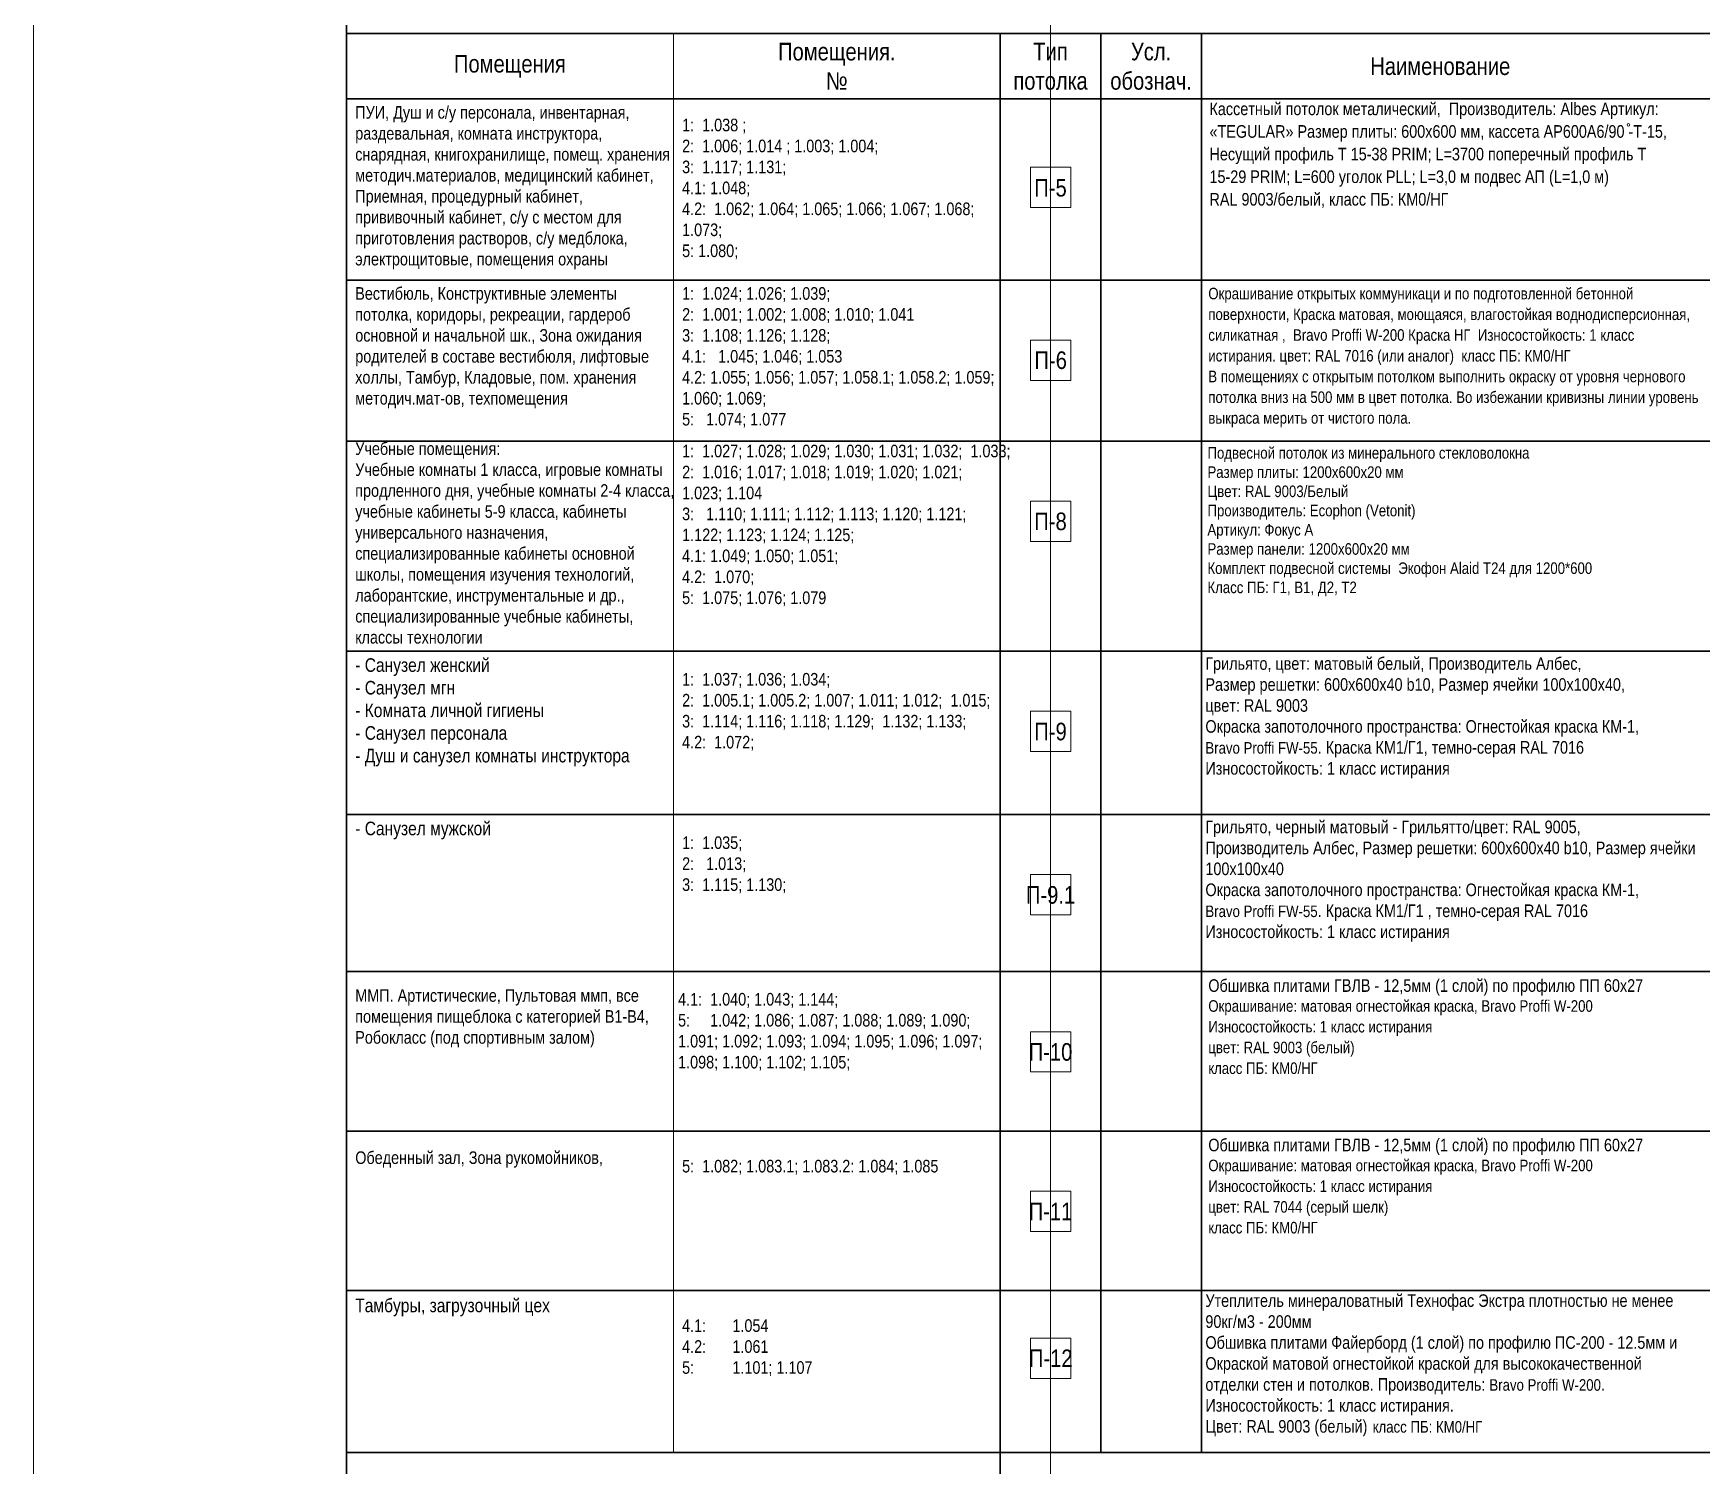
# Model space of a CAD drawing. Header units: millimetres. Extents: x -328335 to 1460319, y -208171 to 164069.
# Drawn here: x -198927 to -165754, y -140009 to -111532 of the extents above; entities that cross this region are included whole.
import ezdxf

# ---------------------------------------------------------------- set-up
doc = ezdxf.new("R2010")
doc.units = ezdxf.units.MM
doc.header["$LTSCALE"] = 0.5
doc.layers.add('АИ_Таблица', color=7, linetype='Continuous', lineweight=13)
doc.layers.add('АИ_Текст', color=7, linetype='Continuous', lineweight=13)
doc.layers.add('АР_Делит', color=120, linetype='Continuous', lineweight=0, plot=False)
doc.styles.add('style1', font='ARIALN.TTF')

msp = doc.modelspace()

# ---------------------------------------------------------------- linework, layer by layer
at = {"lineweight": 13}
for points in [[(-179098.149, -114195.276), (-178298.149, -114195.276), (-178298.149, -114995.276), (-179098.149, -114995.276)], [(-179098.149, -117632.968), (-178298.149, -117632.968), (-178298.149, -118432.968), (-179098.149, -118432.968)], [(-179098.149, -120833.315), (-178298.149, -120833.315), (-178298.149, -121633.315), (-179098.149, -121633.315)], [(-179098.149, -125011.7), (-178298.149, -125011.7), (-178298.149, -125811.7), (-179098.149, -125811.7)], [(-179098.149, -128255.698), (-178298.149, -128255.698), (-178298.149, -129055.698), (-179098.149, -129055.698)], [(-179098.149, -131381.958), (-178298.149, -131381.958), (-178298.149, -132181.958), (-179098.149, -132181.958)], [(-179098.149, -134552.216), (-178298.149, -134552.216), (-178298.149, -135352.216), (-179098.149, -135352.216)], [(-179098.149, -137474.549), (-178298.149, -137474.549), (-178298.149, -138274.549), (-179098.149, -138274.549)]]:
    msp.add_lwpolyline(points, close=True, dxfattribs=at)
at = {"layer": 'АИ_Таблица', "lineweight": 30}
for p, q in [((-192701.482, -111537.155), (-151201.482, -111537.155)), ((-179701.482, -111537.155), (-179701.482, -139747.928)), ((-177701.482, -111537.155), (-177701.482, -139747.928)), ((-175701.482, -111537.155), (-175701.482, -139747.928)), ((-175701.482, -111537.155), (-175701.482, -139747.928)), ((-192701.482, -112837.155), (-151201.482, -112837.155)), ((-192701.482, -116437.155), (-151201.482, -116437.155)), ((-192701.482, -119637.155), (-151201.482, -119637.155)), ((-192701.482, -119637.155), (-151201.482, -119637.155)), ((-192701.482, -123815.539), (-151201.482, -123815.539)), ((-192701.482, -127064.182), (-151201.482, -127064.182)), ((-192701.482, -130185.797), (-151201.482, -130185.797)), ((-192701.482, -133356.055), (-151201.482, -133356.055)), ((-192701.482, -136526.313), (-151201.482, -136526.313)), ((-192701.482, -139747.928), (-151201.482, -139747.928)), ((-179701.482, -139747.928), (-179701.482, -162847.928))]:
    msp.add_line(p, q, dxfattribs=at)
at = {"layer": 'АИ_Таблица'}
msp.add_line((-186201.482, -111537.155), (-186201.482, -139747.928), dxfattribs=at)
at = {"layer": 'АИ_Таблица', "lineweight": 30}
msp.add_lwpolyline([(-192701.482, -110237.155), (-151201.482, -110237.155), (-151201.482, -162847.928), (-192701.482, -162847.928)], close=True, dxfattribs=at)
at = {"layer": 'АР_Делит'}
for points in [[(-132213.713, -106311.28), (-198927.466, -106311.28), (-198927.466, -187525.711)], [(-178701.482, -109633.985), (-178701.482, -187525.711)]]:
    msp.add_lwpolyline(points, dxfattribs=at)

# ---------------------------------------------------------------- texts
at = {"layer": 'АИ_Текст', "color": 0, "style": 'style1'}
for s, insert, char_height, width, attachment_point in [('Помещения.\\P№', (-182951.482, -112187.155), 350, 6500, 5), ('Тип\\Pпотолка', (-178701.482, -112187.155), 350, 2000, 5), ('Усл. обознач.', (-176701.482, -112187.155), 350, 2000, 5), ('Помещения', (-189451.482, -112187.155), 350, 6500, 5), ('Наименование', (-170951.482, -112187.155), 350, 8500, 5), ('ПУИ, Душ и с/у персонала, инвентарная, раздевальная, комната инструктора, снарядная, книгохранилище, помещ. хранения методич.материалов, медицинский кабинет, Приемная, процедурный кабинет, прививочный кабинет, с/у с местом для приготовления растворов, с/у медблока, электрощитовые, помещения охраны', (-192527.086, -112978.128), 250, 6325.60446, 1), ('\\pxa0.66667,sm1.07917;{\\C7;Кассетный потолок металический,  Производитель: Albes Артикул: «TEGULAR» Размер плиты: 600x600 мм, кассета AP600A6/90 \\fArial|b0|i0|c204|p34;̊\\fArial Narrow|b0|i0|c204|p34;-Т-15, Несущий профиль T 15-38 PRIM; L=3700 поперечный профиль T 15-29 PRIM; L=600 уголок PLL; L=3,0 м подвес АП (L=1,0 м)\\P\\C256;RAL 9003/белый, класс ПБ: КМ0/НГ}', (-175540.561, -112907.687), 250, 9319.57074, 1), ('1:  1.038 ;    \\P2:  1.006; 1.014 ; 1.003; 1.004;\\P3:  1.117; 1.131;  \\P4.1: 1.048;  \\P4.2:  1.062; 1.064; 1.065; 1.066; 1.067; 1.068;  1.073;  \\P5: 1.080;    ', (-186027.086, -113229.138), 250, 6325.60446, 1), ('П-5', (-178701.482, -114604.561), 350, 2000, 5), ('Вестибюль, Конструктивные элементы потолка, коридоры, рекреации, гардероб основной и начальной шк., Зона ожидания родителей в составе вестибюля, лифтовые холлы, Тамбур, Кладовые, пом. хранения методич.мат-ов, техпомещения  ', (-192527.086, -116578.128), 250, 6325.60446, 1), ('1:  1.024; 1.026; 1.039;   \\P2:  1.001; 1.002; 1.008; 1.010; 1.041 \\P3:  1.108; 1.126; 1.128;     \\P4.1:   1.045; 1.046; 1.053\\P4.2: 1.055; 1.056; 1.057; 1.058.1; 1.058.2; 1.059; 1.060; 1.069; \\P5:   1.074; 1.077  ', (-186027.086, -116578.128), 250, 6325.60446, 1), ('\\pxa0.66667,sm1.07917;{\\H0.91667x;\\C256;Окрашивание открытых коммуникаци и по подготовленной бетонной поверхности, Краска матовая, моющаяся, влагостойкая воднодисперсионная, силикатная ,  \\C1;Bravo Proffi W-200\\C256; Краска НГ  Износостойкость: 1 класс истирания. цвет: RAL 7016 (или аналог)  класс ПБ: КМ0/НГ\\PВ помещениях с открытым потолком выполнить окраску от уровня чернового потолка вниз на 500 мм в цвет потолка. \\C242;\\c2564301;Во избежании кривизны линии уровень выкраса мерить от чистого пола.}', (-175563.532, -116590.386), 250, 9762.04995, 1), ('П-6', (-178698.149, -118032.968), 350, 800, 5), ('Учебные помещения:\\PУчебные комнаты 1 класса, игровые комнаты продленного дня, учебные комнаты 2-4 класса,\\Pучебные кабинеты 5-9 класса, кабинеты универсального назначения, специализированные кабинеты основной школы, помещения изучения технологий, \\Pлаборантские, инструментальные и др., специализированные учебные кабинеты,\\Pклассы технологии\\P ', (-192527.086, -119663.388), 250, 6325.60446, 1), ('1:  1.027; 1.028; 1.029; 1.030; 1.031; 1.032;  1.033; \\P2:  1.016; 1.017; 1.018; 1.019; 1.020; 1.021; 1.023; 1.104  \\P3:   1.110; 1.111; 1.112; 1.113; 1.120; 1.121; 1.122; 1.123; 1.124; 1.125;\\P4.1: 1.049; 1.050; 1.051; \\P4.2:  1.070;  \\P5:  1.075; 1.076; 1.079  ', (-186027.086, -119711.306), 250, 6325.60446, 1), ('\\pxl0.1625,b0.25,sm1;{\\H0.91667x;\\C256;Подвесной потолок из минерального стекловолокна  \\PРазмер плиты: 1200x600х20 мм\\PЦвет: RAL 9003/Белый\\PПроизводитель: Ecophon (Vetonit) \\PАртикул: Фокус А\\PРазмер панели: 1200x600х20 мм\\PКомплект подвесной системы  \\C1;Экофон Alaid Т24\\C256; для 1200*600 \\PКласс ПБ: Г1, В1, Д2, Т2}', (-175621.5, -119758.809), 250, 9920.01777, 1), ('П-8', (-178701.482, -121237.155), 350, 2000, 5), ('- Санузел женский\\P- Санузел мгн\\P- Комната личной гигиены\\P- Санузел персонала\\P- Душ и санузел комнаты инструктора', (-192527.086, -123956.512), 270, 6325.60446, 1), ('\\pxa0.25;{\\C256;Грильято, цвет: матовый белый, Производитель Албес, \\PРазмер решетки: 600х600х40 b10, Размер ячейки 100х100х40, \\Pцвет: RAL 9003\\PОкраска запотолочного пространства: Огнестойкая краска КМ-1, \\P\\H0.91667x;Bravo Proffi FW-55\\H1.09091x;. Краска КМ1/Г1, темно-серая RAL 7016 \\PИзносостойкость: 1 класс истирания}', (-175621.5, -123936.556), 250, 9820.01777, 1), ('1:  1.037; 1.036; 1.034;  \\P2:  1.005.1; 1.005.2; 1.007; 1.011; 1.012;  1.015;  \\P3:  1.114; 1.116; 1.118; 1.129;  1.132; 1.133;  \\P4.2:  1.072;  \\P    ', (-186027.086, -124249.57), 250, 6325.60446, 1), ('П-9', (-178701.482, -125415.539), 350, 2000, 5), ('- Санузел мужской', (-192527.086, -127205.155), 270, 6325.60446, 1), ('\\pxa0.25;{\\C256;Грильято, черный матовый - Грильятто/цвет: RAL 9005, \\PПроизводитель Албес, Размер решетки: 600х600х40 b10, Размер ячейки 100х100х40\\PОкраска запотолочного пространства: Огнестойкая краска КМ-1, \\P\\H0.91667x;Bravo Proffi FW-55\\H1.09091x;. Краска КМ1/Г1 , темно-серая RAL 7016\\PИзносостойкость: 1 класс истирания}', (-175621.5, -127185.198), 250, 9820.01777, 1), ('1:  1.035;  \\P2:   1.013;  \\P3:  1.115; 1.130; \\P\\P    ', (-186027.086, -127498.213), 250, 6325.60446, 1), ('П-9.1', (-178701.482, -128664.182), 350, 2000, 5), ('\\pxr0.50417,b0.25,sm1,ql;{\\C256;Обшивка плитами ГВЛВ - 12,5мм (1 слой) по профилю ПП 60х27 \\H0.91667x;\\P\\pr0,a0.66667,sm1.07917,q*;Окрашивание: матовая огнестойкая краска, Bravo Proffi W-200 Износостойкость: 1 класс истирания \\Pцвет: RAL 9003 (белый) \\Pкласс ПБ: КМ0/НГ}', (-175563.532, -130339.028), 250, 9762.04995, 1), ('ММП. Артистические, Пультовая ммп, все помещения пищеблока с категорией В1-В4, Робокласс (под спортивным залом)', (-192527.086, -130536.266), 250, 6325.60446, 1), ('\\P4.1:  1.040; 1.043; 1.144;\\P5:     1.042; 1.086; 1.087; 1.088; 1.089; 1.090; 1.091; 1.092; 1.093; 1.094; 1.095; 1.096; 1.097; 1.098; 1.100; 1.102; 1.105; \\P     ', (-186106.877, -130194.734), 250, 6325.60446, 1), ('П-10', (-178701.482, -131785.797), 350, 2000, 5), ('\\pxr0.50417,b0.25,sm1;{\\C256;Обшивка плитами ГВЛВ - 12,5мм (1 слой) по профилю ПП 60х27 \\H0.91667x;\\P\\pr0,a0.66667,sm1.07917;Окрашивание: матовая огнестойкая краска, Bravo Proffi W-200 Износостойкость: 1 класс истирания \\Pцвет: RAL 7044 (серый шелк) \\Pкласс ПБ: КМ0/НГ}', (-175563.532, -133509.286), 250, 9762.04995, 1), ('Обеденный зал, Зона рукомойников, ', (-192527.086, -133760.747), 250, 6325.60446, 1), ('   \\P5:  1.082; 1.083.1; 1.083.2: 1.084; 1.085 ', (-186027.086, -133512.76), 250, 6325.60446, 1), ('П-11', (-178701.482, -134956.055), 350, 2000, 5), ('Тамбуры, загрузочный цех  ', (-192527.086, -136688.901), 270, 6325.60446, 1), ('\\pxr0.50417,b0.25,sm1,ql;{\\C256;Утеплитель минераловатный Технофас Экстра плотностью не менее 90кг/м3 - 200мм\\PОбшивка плитами Файерборд (1 слой) по профилю ПС-200 - 12.5мм и Окраской матовой огнестойкой краской для высококачественной отделки стен и потолков. Производитель: \\H0.91667x;Bravo Proffi W-200\\H1.09091x;. Износостойкость: 1 класс истирания. \\P\\pr0,a0.66667,sm1.07917,q*;Цвет: RAL 9003 (белый)\\fArial Narrow|b1|i0|c204|p34;\\H0.375x;   \\fArial Narrow|b0|i0|c204|p34;\\H2.44445x;класс ПБ: КМ0/НГ}', (-175621.5, -136602.619), 250, 9820.01777, 1), ('\\P4.1:  ^I1.054\\P4.2:  ^I1.061  \\P5:  ^I1.101; 1.107    ', (-186027.086, -136683.018), 250, 6325.60446, 1), ('П-12', (-178698.149, -137874.549), 350, 800, 5)]:
    msp.add_mtext(s, dxfattribs=dict(at, insert=insert, char_height=char_height, width=width, attachment_point=attachment_point))

doc.saveas('drawing.dxf')
